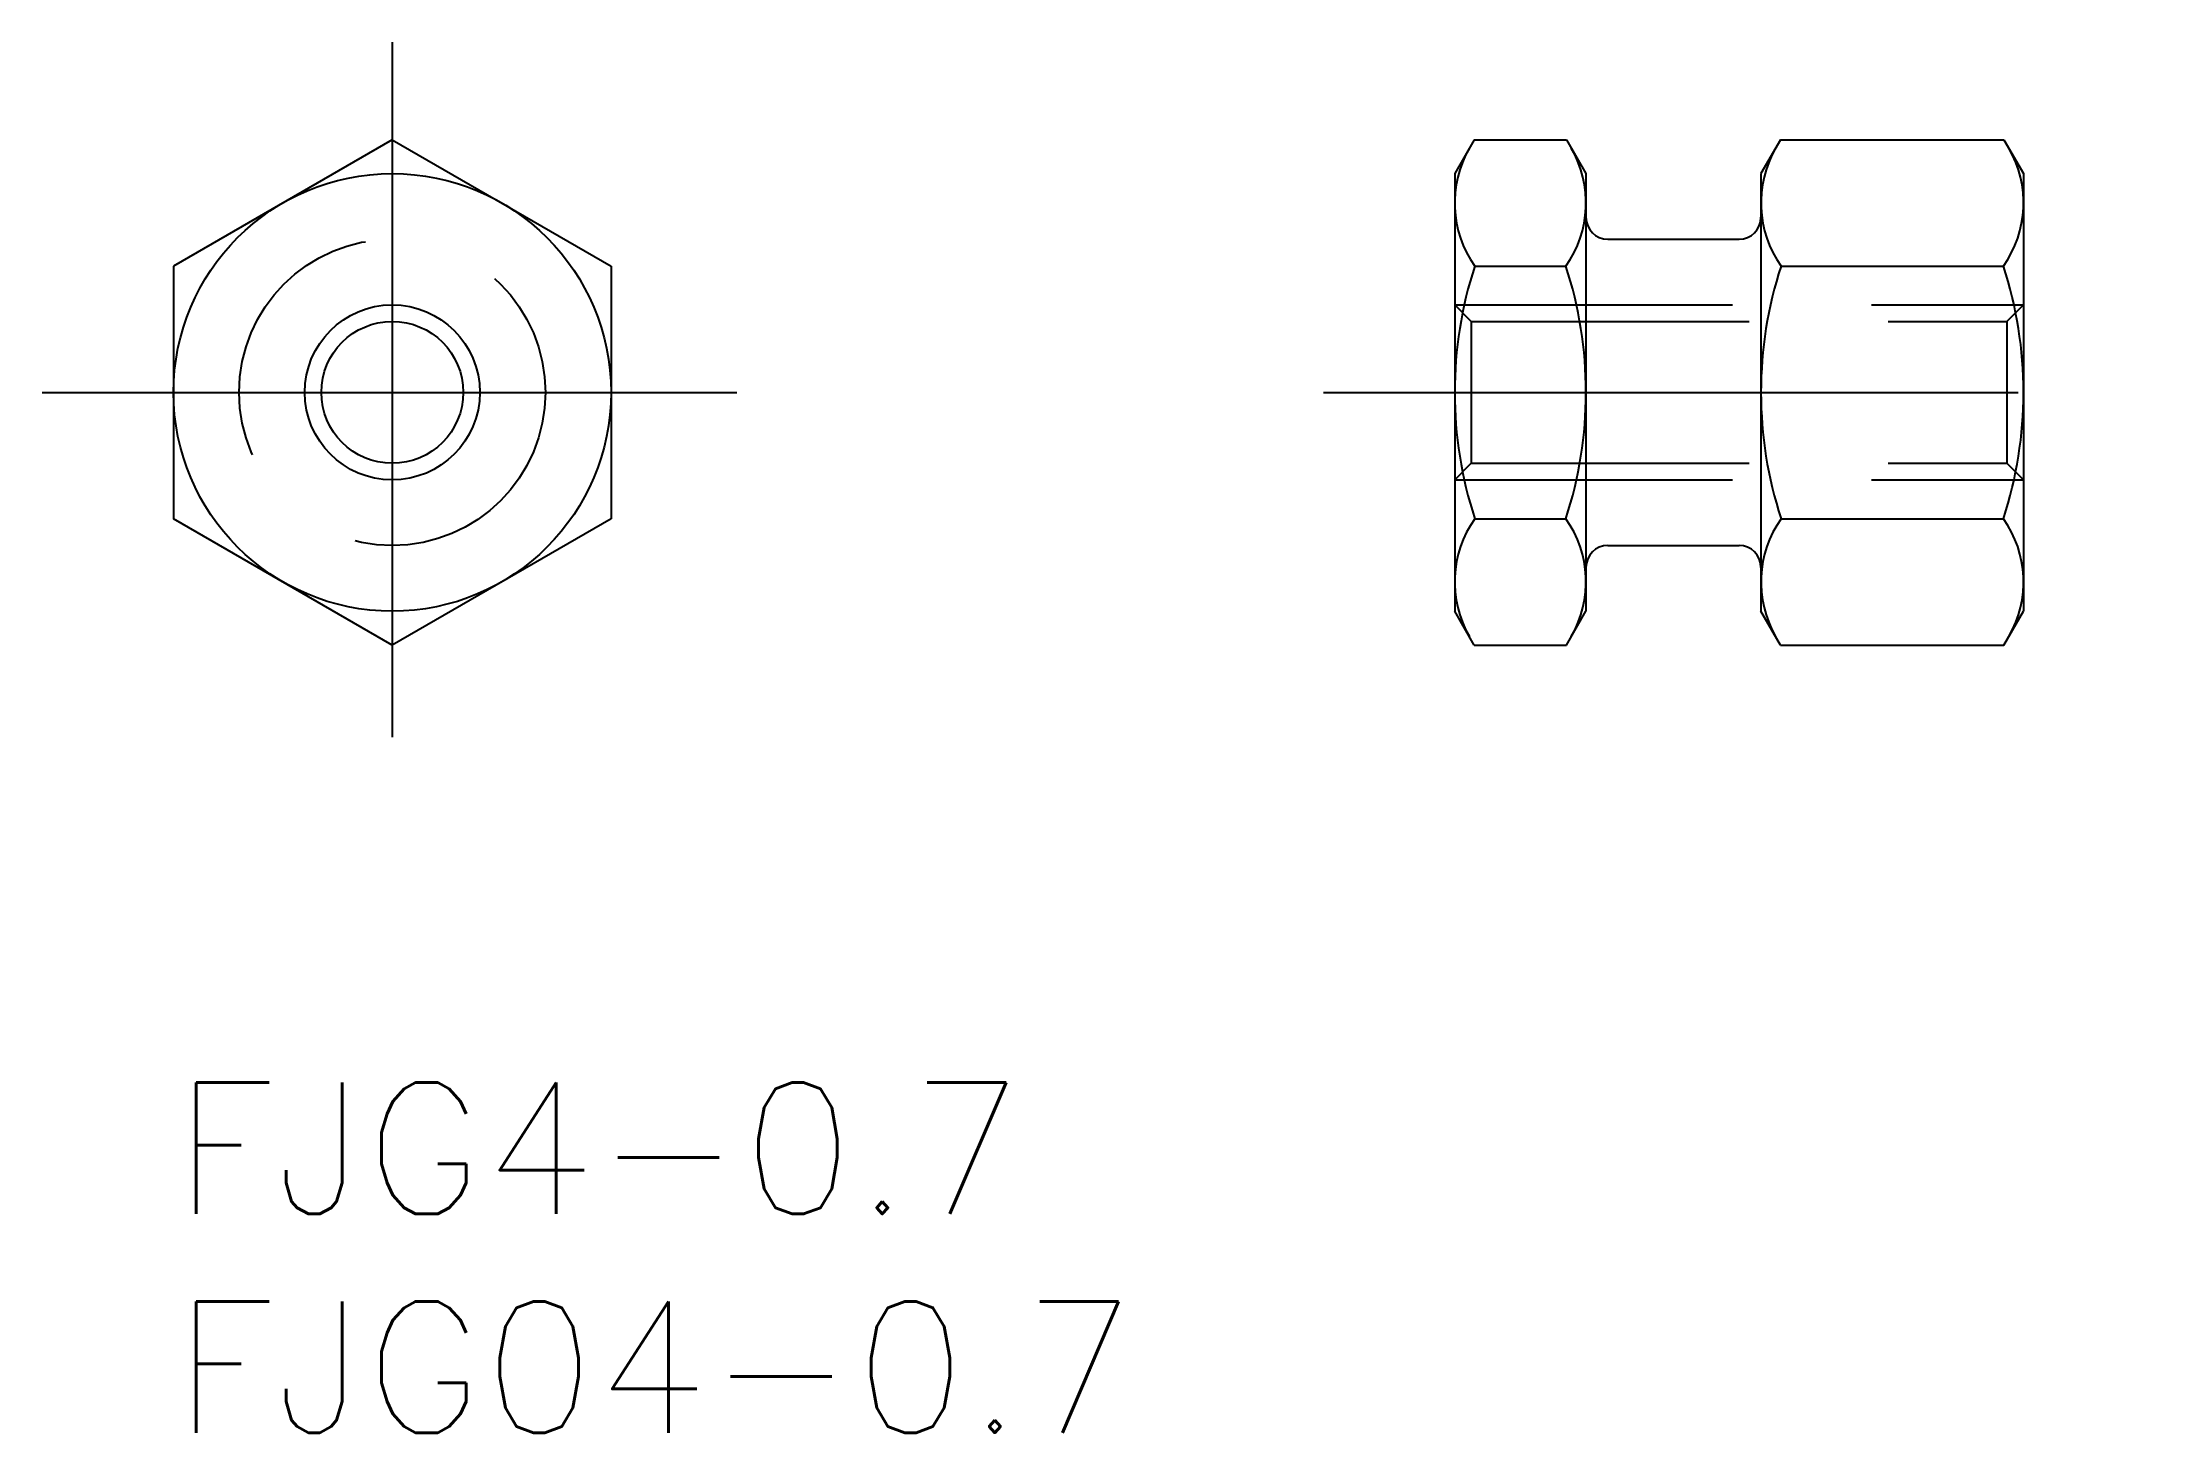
# Model space of a CAD drawing. Extents: x -3 to 45.3, y -8 to 23.8.
import ezdxf

# ---------------------------------------------------------------- set-up
doc = ezdxf.new("R2010")
doc.units = 0
doc.header["$LTSCALE"] = 0.5
doc.linetypes.add('CENTER', pattern=[50.8, 31.75, -6.35, 6.35, -6.35])
doc.linetypes.add('DASHED', pattern=[19.05, 12.7, -6.35])
for name, color, linetype in [('MSM_CENTER', 1, 'CENTER'), ('MSM_CONTINUOUS', 7, 'CONTINUOUS'), ('MSM_DASHED', 4, 'DASHED'), ('MSM_NARROW', 5, 'CONTINUOUS'), ('MSM_PART_NUMBER', 7, 'CONTINUOUS')]:
    doc.layers.add(name, color=color, linetype=linetype)
doc.styles.get("Standard").update_dxf_attribs({"font": 'txt.shx', "height": 3, "bigfont": 'bigfont.shx'})

# ---------------------------------------------------------------- blocks, each defined once
blk = doc.blocks.new('*U15')
at = {"layer": 'MSM_PART_NUMBER'}
blk.add_text('FJG4-0.7', height=3, dxfattribs=at).set_placement((0, -3))
blk = doc.blocks.new('*U16')
at = {"layer": 'MSM_PART_NUMBER'}
blk.add_text('FJG04-0.7', height=3, dxfattribs=at).set_placement((0, -8))

msp = doc.modelspace()

# ---------------------------------------------------------------- linework, layer by layer
at = {"layer": 'MSM_CENTER'}
for p, q in [((5, 23.773), (5, 7.773)), ((-3, 15.773), (13, 15.773)), ((26.282, 15.773), (45.282, 15.773))]:
    msp.add_line(p, q, dxfattribs=at)
at = {"layer": 'MSM_CONTINUOUS'}
for p, q in [((5, 21.547), (0, 18.66)), ((5, 21.547), (10, 18.66)), ((29.728, 21.547), (29.282, 20.773)), ((29.728, 21.547), (31.835, 21.547)), ((31.835, 21.547), (32.282, 20.773)), ((36.728, 21.547), (36.282, 20.773)), ((36.728, 21.547), (41.835, 21.547)), ((38.005, 21.547), (38.005, 21.547)), ((39.282, 21.547), (39.282, 21.547)), ((41.835, 21.547), (42.282, 20.773)), ((29.282, 20.773), (29.282, 10.773)), ((32.282, 20.773), (32.282, 10.773)), ((36.282, 20.773), (36.282, 10.773)), ((42.282, 20.773), (42.282, 10.773)), ((32.782, 19.273), (35.782, 19.273)), ((0, 18.66), (0, 12.887)), ((10, 18.66), (10, 12.887)), ((29.74, 18.66), (31.823, 18.66)), ((36.74, 18.66), (41.823, 18.66)), ((5, 10), (0, 12.887)), ((10, 12.887), (5, 10)), ((29.74, 12.887), (31.823, 12.887)), ((36.74, 12.887), (41.823, 12.887)), ((32.782, 12.273), (35.782, 12.273)), ((29.728, 10), (29.282, 10.773)), ((31.835, 10), (32.282, 10.773)), ((36.728, 10), (36.282, 10.773)), ((41.835, 10), (42.282, 10.773)), ((29.728, 10), (31.835, 10)), ((36.728, 10), (41.835, 10))]:
    msp.add_line(p, q, dxfattribs=at)
for radius in [5, 1.621]:
    msp.add_circle((5, 15.773), radius, dxfattribs=at)
for centre, radius, start, end in [((31.782, 20.104), 2.5, 150, 215.2644), ((29.782, 20.104), 2.5, 324.7356, 30), ((38.782, 20.104), 2.5, 150, 215.2644), ((39.782, 20.104), 2.5, 324.7356, 30), ((32.782, 19.773), 0.5, 180, 270), ((35.782, 19.773), 0.5, 270, 0), ((38.594, 15.773), 9.312, 161.9403, 198.0597), ((22.97, 15.773), 9.312, 341.9403, 18.0597), ((45.594, 15.773), 9.312, 161.9403, 198.0597), ((32.97, 15.773), 9.312, 341.9403, 18.0597), ((31.782, 11.443), 2.5, 144.7356, 210), ((29.782, 11.443), 2.5, 330, 35.2644), ((38.782, 11.443), 2.5, 144.7356, 210), ((39.782, 11.443), 2.5, 330, 35.2644), ((32.782, 11.773), 0.5, 90, 180), ((35.782, 11.773), 0.5, 0, 90)]:
    msp.add_arc(centre, radius, start, end, dxfattribs=at)
at = {"layer": 'MSM_DASHED'}
for p, q in [((29.282, 17.773), (42.282, 17.773)), ((29.282, 17.773), (29.661, 17.394)), ((29.661, 17.394), (41.903, 17.394)), ((29.661, 17.394), (29.661, 14.152)), ((42.282, 17.773), (41.903, 17.394)), ((41.903, 17.394), (41.903, 14.152)), ((29.282, 13.773), (29.661, 14.152)), ((29.661, 14.152), (41.903, 14.152)), ((42.282, 13.773), (41.903, 14.152)), ((29.282, 13.773), (42.282, 13.773))]:
    msp.add_line(p, q, dxfattribs=at)
msp.add_circle((5, 15.773), 3.5, dxfattribs=at)
at = {"layer": 'MSM_NARROW'}
msp.add_circle((5, 15.773), 2, dxfattribs=at)

# ---------------------------------------------------------------- block references
at = {"layer": 'MSM_CONTINUOUS'}
for name in ['*U15', '*U16']:
    msp.add_blockref(name, (0, 0), dxfattribs=at)

doc.saveas('drawing.dxf')
